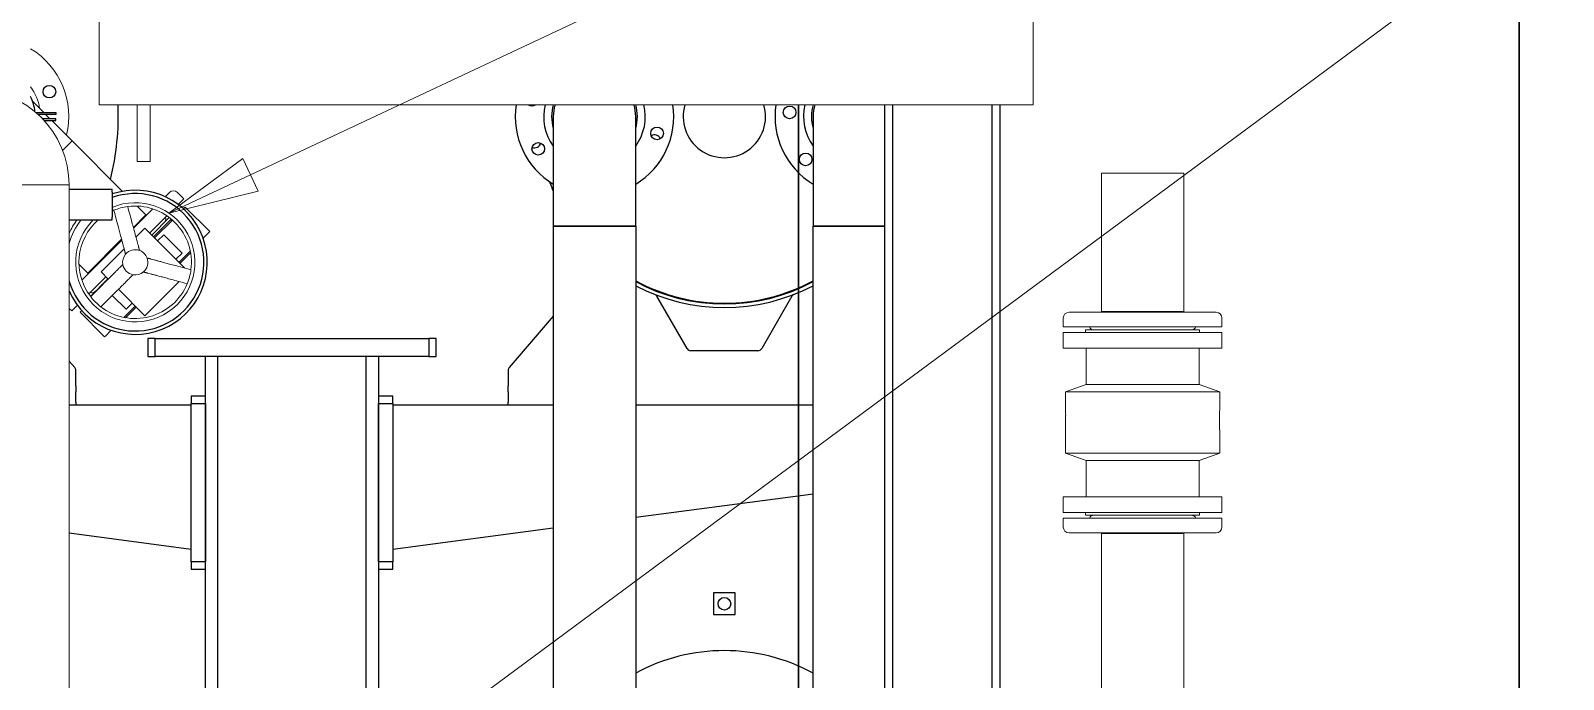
# Model space of a CAD drawing. Header units: millimetres. Extents: x 0 to 157650, y 0 to 89100.
# Drawn here: x 83263 to 89643, y 12257 to 14956 of the extents above; entities that cross this region are included whole.
import ezdxf

# ---------------------------------------------------------------- set-up
doc = ezdxf.new("R2010")
doc.units = ezdxf.units.MM
doc.header["$LTSCALE"] = 150
doc.layers.add('P_Biomass (BM)', color=150, linetype='Continuous', lineweight=18, true_color=0x007fff)
doc.layers.add('P_Hot Water (HW)', color=1, linetype='Continuous', lineweight=18, true_color=0xff0000)
doc.layers.add('Symbol', color=7, linetype='Continuous', lineweight=18)
doc.layers.add('Visible', color=7, linetype='Continuous', lineweight=25)

# ---------------------------------------------------------------- blocks, each defined once
blk = doc.blocks.new('Balloon35')
at = {"layer": 'Symbol'}
for p, q in [((561.181, 95.71), (597.24, 112.643)), ((560.969, 96.163), (558.918, 94.648)), ((561.394, 95.258), (560.969, 96.163)), ((561.181, 95.71), (558.918, 94.648)), ((558.918, 94.648), (561.394, 95.258))]:
    blk.add_line(p, q, dxfattribs=at)
at = {"layer": 'Symbol', "flags": 128}
blk.add_lwpolyline([(560.969, 96.163), (558.918, 94.648), (561.394, 95.258), (560.969, 96.163)], dxfattribs=at)
at = {"layer": 'Symbol'}
blk.add_solid([(560.969, 96.163), (558.918, 94.648), (561.394, 95.258), (560.969, 96.163)], dxfattribs=at)
blk = doc.blocks.new('Balloon36')
at = {"layer": 'Symbol'}
blk.add_line((560.776, 76.227), (597.618, 103.49), dxfattribs=at)

msp = doc.modelspace()

# ---------------------------------------------------------------- linework, layer by layer
at = {"layer": 'P_Biomass (BM)'}
for p, q in [((83547.2, 14648.1), (83547.2, 14991)), ((87435.2, 14648.1), (87435.2, 14991)), ((83271.1, 14661.5), (83317.1, 14615.5)), ((83547.2, 14648.1), (87435.2, 14648.1)), ((83706.2, 14648.1), (83706.2, 14412.3)), ((83760.2, 14648.1), (83760.2, 14412.3)), ((83435.1, 14497.5), (83395.9, 14458.3)), ((83395.9, 14458.3), (83435.1, 14497.5)), ((83645, 14287.6), (83435.1, 14497.5)), ((83706.2, 14412.3), (83760.2, 14412.3)), ((87719.7, 14363.5), (88062.6, 14363.5)), ((87719.7, 14363.5), (87719.7, 13784.5)), ((88062.6, 14363.5), (88062.6, 13784.5)), ((83840, 14282.9), (83822.3, 14265.3)), ((83900.5, 14256.4), (83873.9, 14282.9)), ((83900.5, 14256.4), (83877, 14233)), ((83742.7, 14189.9), (83690.1, 14137.3)), ((83690.1, 14137.3), (83742.7, 14189.9)), ((83771.6, 14214.5), (83691, 14133.9)), ((83742.7, 14189.9), (83706.3, 14226.3)), ((83744.9, 14187.8), (83742.7, 14189.9)), ((83829.8, 14185.8), (83758.3, 14114.3)), ((83839.7, 14178.7), (83766.8, 14105.8)), ((83847.9, 14172.1), (83774.2, 14098.4)), ((83852.5, 14168.1), (83778.5, 14094.1)), ((83849.5, 14165.2), (83845.3, 14169.4)), ((83902.8, 14218.5), (83899.1, 14214.8)), ((83906.1, 14221.7), (83902.8, 14218.5)), ((84007.9, 14119.9), (83906.1, 14221.7)), ((83700.8, 14097.1), (83738.2, 14134.4)), ((83904.7, 13968), (83738.2, 14134.4)), ((83791.2, 14081.4), (83816.7, 14106.9)), ((83893, 14030.5), (83816.7, 14106.9)), ((83980.6, 14092.6), (84004.7, 14116.7)), ((84004.7, 14116.7), (84007.9, 14119.9)), ((83642, 14084.9), (83475.6, 13918.6)), ((83641.1, 14088.3), (83500.3, 13947.5)), ((83500.3, 13947.5), (83641.1, 14088.3)), ((83555.7, 13952), (83651.9, 14048.1)), ((83880.3, 13992.3), (83927.3, 14039.3)), ((83500.3, 13947.5), (83463.9, 13983.8)), ((83893, 14030.5), (83867.6, 14005)), ((83884.5, 13988.1), (83928.6, 14032.1)), ((83502.4, 13945.3), (83500.3, 13947.5)), ((83575.9, 13931.9), (83504.4, 13860.4)), ((83584.4, 13923.4), (83511.5, 13850.5)), ((83555.7, 13952), (83585.4, 13922.3)), ((83880.8, 13912.2), (83738.2, 13769.6)), ((83424.9, 13867.9), (83422.9, 13865.8)), ((83659.7, 13797.2), (83602.4, 13854.4)), ((83627.9, 13879.9), (83738.2, 13769.6)), ((83433.8, 13789.7), (83422.9, 13800.6)), ((83457.2, 13813.2), (83433.8, 13789.7)), ((83471.7, 13787.3), (83468.5, 13784.1)), ((83570.3, 13682.3), (83468.5, 13784.1)), ((83475.4, 13791.1), (83471.7, 13787.3)), ((83650.9, 13762.9), (83697.9, 13809.9)), ((83658.1, 13761.6), (83702.1, 13805.6)), ((83685.1, 13822.6), (83659.7, 13797.2)), ((88197.2, 13784.5), (87585.2, 13784.5)), ((88062.6, 13787.5), (87719.7, 13787.5)), ((87719.7, 13784.5), (87719.7, 13787.5)), ((88062.6, 13784.5), (88062.6, 13787.5)), ((87561.2, 13723), (87561.2, 13760.5)), ((88221.2, 13723), (87561.2, 13723)), ((88221.2, 13723), (88221.2, 13760.5)), ((83570.3, 13682.3), (83573.5, 13685.5)), ((83573.5, 13685.5), (83597.6, 13709.6)), ((88221.2, 13700.5), (87561.2, 13700.5)), ((87561.2, 13634.5), (87561.2, 13700.5)), ((88128.2, 13711), (87654.2, 13711)), ((87654.2, 13700.5), (87654.2, 13711)), ((88128.2, 13700.5), (88128.2, 13711)), ((88221.2, 13634.5), (88221.2, 13700.5)), ((88221.2, 13634.5), (87561.2, 13634.5)), ((87655.7, 13484.1), (87655.7, 13634.5)), ((88126.7, 13484.1), (88126.7, 13634.5)), ((87655.7, 13484.1), (87570.2, 13453)), ((88126.7, 13484.1), (87655.7, 13484.1)), ((88126.7, 13484.1), (88212.2, 13453)), ((88212.2, 13453), (87570.2, 13453)), ((87570.2, 13385.5), (87570.2, 13453)), ((88212.2, 13385.5), (88212.2, 13453)), ((87570.3, 13355.5), (87571.6, 13355.5)), ((87570.3, 13355.5), (87570.3, 13295.5)), ((88210.8, 13355.5), (88212, 13355.5)), ((88212, 13295.5), (88212, 13355.5)), ((87570.2, 13295.5), (87570.3, 13295.5)), ((87570.2, 13198), (87570.2, 13295.5)), ((88212, 13295.5), (88212.2, 13295.5)), ((88212.2, 13198), (88212.2, 13295.5)), ((88212.2, 13198), (87570.2, 13198)), ((87655.7, 13166.9), (87570.2, 13198)), ((88126.7, 13166.9), (87655.7, 13166.9)), ((87655.7, 13016.5), (87655.7, 13166.9)), ((88126.7, 13166.9), (88212.2, 13198)), ((88126.7, 13016.5), (88126.7, 13166.9)), ((88221.2, 13016.5), (87561.2, 13016.5)), ((87561.2, 12950.5), (87561.2, 13016.5)), ((88221.2, 12950.5), (88221.2, 13016.5)), ((88221.2, 12950.5), (87561.2, 12950.5)), ((87561.2, 12928), (88221.2, 12928)), ((87561.2, 12928), (87561.2, 12890.5)), ((87654.2, 12950.5), (87654.2, 12940)), ((87654.2, 12940), (88128.2, 12940)), ((88128.2, 12950.5), (88128.2, 12940)), ((88221.2, 12928), (88221.2, 12890.5)), ((87585.2, 12866.5), (88197.2, 12866.5)), ((87719.7, 12866.5), (87719.7, 12863.5)), ((87719.7, 12866.5), (87719.7, 11825.5)), ((87719.7, 12863.5), (88062.6, 12863.5)), ((88062.6, 12866.5), (88062.6, 12863.5)), ((88062.6, 12866.5), (88062.6, 11825.5))]:
    msp.add_line(p, q, dxfattribs=at)
for centre, radius, start, end in [((83091.2, 14599), 330, 346.30177, 58.69823), ((83091.2, 14599), 211.5, 9.15834, 35.84166), ((83697.9, 13992.3), 248, 134.73263, 112.7583), ((83857, 14266), 24, 45, 135), ((83697.9, 13992.3), 286, 141.96576, 164.07899), ((83697.9, 13992.3), 300, 144.03256, 156.44542), ((83697.9, 13992.3), 234.1, 131.19055, 217.63862), ((83697.9, 13992.3), 234.1, 97.63862, 112.36138), ((83697.9, 13992.3), 234.1, 352.36138, 97.63862), ((83803.9, 14172.6), 21, 315, 19.62307), ((83697.9, 13992.3), 52.5, 70.1501, 139.8499), ((83697.9, 13992.3), 52.5, 19.8499, 70.1501), ((83697.9, 13992.3), 52.5, 139.8499, 190.1501), ((83697.9, 13992.3), 52.5, 190.1501, 259.8499), ((83697.9, 13992.3), 52.5, 310.1501, 19.8499), ((83697.9, 13992.3), 52.5, 259.8499, 310.1501), ((83697.9, 13992.3), 234.1, 337.63862, 352.36138), ((83517.6, 13886.3), 21, 250.37693, 315), ((83697.9, 13992.3), 234.1, 217.63862, 232.36138), ((83697.9, 13992.3), 234.1, 232.36138, 337.63862), ((87585.2, 13760.5), 24, 90, 180), ((88197.2, 13760.5), 24, 0, 90), ((87688.7, 13732), 21, 205.37693, 270), ((88093.7, 13732), 21, 270, 334.62307), ((87891.2, 13385.5), 321, 180, 185.36257), ((87891.2, 13385.5), 321, 354.63743, 0), ((87585.2, 12890.5), 24, 180, 270), ((87688.7, 12919), 21, 90, 154.62307), ((88093.7, 12919), 21, 25.37693, 90), ((88197.2, 12890.5), 24, 270, 0)]:
    msp.add_arc(centre, radius, start, end, dxfattribs=at)
for points in [[(83608.8, 14208.9), (83648.8, 14059.6), (83657.7, 14026.2)], [(83715.7, 14041.7), (83706.7, 14075.2), (83666.7, 14224.4)], [(83646.2, 13983.1), (83621.7, 13958.6), (83512.5, 13849.3)], [(83929.9, 13961.2), (83780.7, 14001.2), (83747.3, 14010.1)], [(83554.9, 13806.9), (83664.1, 13916.1), (83688.6, 13940.6)], [(83731.7, 13952.2), (83765.2, 13943.2), (83914.4, 13903.2)]]:
    msp.add_rational_spline(points, [1, 1.33078494524, 1], degree=2, dxfattribs=at)
at = {"layer": 'P_Hot Water (HW)'}
for p, q in [((83194.6, 14314), (83422.9, 14314)), ((83422.9, 14314), (83194.6, 14314)), ((83422.9, 14314), (83422.9, 9204.6))]:
    msp.add_line(p, q, dxfattribs=at)
msp.add_arc((83023.7, 14314), 399.1, 0, 90, dxfattribs=at)
at = {"layer": 'Visible', "color": 9, "true_color": 0xc0c0c0}
for p, q in [((89458.7, 11387.5), (89458.7, 15430)), ((89458.7, 15430), (89458.7, 11387.5)), ((86458.7, 14648.1), (86458.7, 10704.6)), ((86458.7, 10704.6), (86458.7, 14648.1)), ((85438.2, 14599), (85438.2, 14143)), ((85781.1, 14143), (85781.1, 14599)), ((86519.7, 14599), (86519.7, 14143)), ((85781.1, 14143), (85438.2, 14143)), ((85438.2, 14143), (85781.1, 14143)), ((85438.2, 14143), (85438.2, 12055)), ((85781.1, 14143), (85781.1, 12055)), ((86519.7, 14143), (86818.7, 14143)), ((86818.7, 14143), (86519.7, 14143)), ((86519.7, 12055), (86519.7, 14143)), ((85995.2, 13633), (85869.3, 13851.1)), ((86431.5, 13851.1), (86305.6, 13633)), ((85438.2, 13768.1), (85254.8, 13554.1)), ((83780.4, 13675), (83750.4, 13675)), ((83750.4, 13675), (83750.4, 13600)), ((83780.4, 13600), (83780.4, 13675)), ((83780.4, 13675), (84920.4, 13675)), ((84950.4, 13675), (84920.4, 13675)), ((84920.4, 13675), (84920.4, 13600)), ((84950.4, 13600), (84950.4, 13675)), ((83750.4, 13600), (83780.4, 13600)), ((84920.4, 13600), (83780.4, 13600)), ((83990.4, 11137.4), (83990.4, 13600)), ((84041.4, 10041.1), (84041.4, 13600)), ((84659.4, 10142.2), (84659.4, 13600)), ((84710.4, 13600), (84710.4, 10191.4)), ((84920.4, 13600), (84950.4, 13600)), ((86290, 13624), (86010.8, 13624)), ((83446.1, 13554.1), (83422.9, 13581.2)), ((83450.4, 13478.4), (83450.4, 13542.4)), ((85250.4, 13542.4), (85250.4, 13478.4)), ((83450.4, 13478.4), (83450.4, 13453)), ((85250.4, 13453), (85250.4, 13478.4)), ((83422.9, 13399), (83930.4, 13399)), ((83450.4, 13409.6), (83450.4, 13453)), ((83450.4, 13409.6), (83450.4, 13399)), ((83930.4, 13435), (83930.4, 13405)), ((83990.4, 13435), (83930.4, 13435)), ((83930.4, 13405), (83990.4, 13405)), ((83930.4, 12745), (83930.4, 13405)), ((83990.4, 13405), (83990.4, 12745)), ((84770.4, 13435), (84710.4, 13435)), ((84710.4, 13405), (84770.4, 13405)), ((84710.4, 12745), (84710.4, 13405)), ((84770.4, 13405), (84770.4, 13435)), ((84770.4, 13405), (84770.4, 12745)), ((84770.4, 13399), (85438.2, 13399)), ((85250.4, 13453), (85250.4, 13409.6)), ((85250.4, 13399), (85250.4, 13409.6)), ((85781.1, 13399), (86519.7, 13399)), ((85781.1, 12932), (86519.7, 13029.2)), ((83422.9, 12865.8), (83930.4, 12799)), ((84770.4, 12799), (85438.2, 12886.9)), ((83930.4, 12745), (83930.4, 12715)), ((83990.4, 12745), (83930.4, 12745)), ((83930.4, 12715), (83990.4, 12715)), ((84770.4, 12745), (84710.4, 12745)), ((84710.4, 12715), (84770.4, 12715)), ((84770.4, 12715), (84770.4, 12745)), ((86195.4, 12616), (86105.4, 12616)), ((86105.4, 12616), (86105.4, 12526)), ((86195.4, 12526), (86195.4, 12616)), ((86105.4, 12526), (86195.4, 12526))]:
    msp.add_line(p, q, dxfattribs=at)
at = {"layer": 'Visible'}
for p, q in [((83285.3, 14615.5), (83367.2, 14615.5)), ((83367.2, 14615.5), (83367.2, 14608)), ((86818.7, 10954), (86818.7, 14648.1)), ((86851.7, 10954), (86851.7, 14648.1)), ((87265.7, 10825), (87265.7, 14648.1)), ((87298.7, 10825), (87298.7, 14648.1)), ((83367.2, 14608), (83293.7, 14608)), ((83367.2, 14590), (83312.1, 14590)), ((83319.1, 14582.5), (83367.2, 14582.5)), ((83324.6, 14608), (83342.6, 14590)), ((83350.1, 14582.5), (83435.1, 14497.5)), ((83367.2, 14582.5), (83367.2, 14590)), ((83422.9, 14296), (83601.9, 14296)), ((83601.9, 14284), (83601.9, 14296)), ((83601.9, 14284), (83601.9, 14180.5)), ((83422.9, 14168.5), (83601.9, 14168.5)), ((83601.9, 14168.5), (83601.9, 14180.5))]:
    msp.add_line(p, q, dxfattribs=at)
msp.add_circle((83340.6, 14702.3), 26.2, dxfattribs=at)
at = {"layer": 'Visible', "color": 9, "true_color": 0xc0c0c0}
for centre, radius in [((86421.7, 14616), 26.2), ((85870.3, 14528.6), 26.3), ((85375.6, 14464.5), 26.2), ((86488.6, 14420.5), 26.2), ((86150.4, 12571), 26.2)]:
    msp.add_circle(centre, radius, dxfattribs=at)
at = {"layer": 'Visible'}
for centre, radius, start, end in [((83091.2, 14599), 190.5, 6.18773, 25.84193), ((83697.9, 13992.3), 300, 203.55458, 108.65237), ((83697.9, 13992.3), 286, 195.92101, 109.60368), ((83697.9, 13992.3), 234.1, 112.36138, 114.19122)]:
    msp.add_arc(centre, radius, start, end, dxfattribs=at)
at = {"layer": 'Visible', "color": 9, "true_color": 0xc0c0c0}
for centre, radius, start, end in [((82550.4, 14599), 1077, 345.94552, 2.61033), ((85609.7, 14599), 330, 171.45209, 238.69823), ((85349, 14669.4), 26.2, 234.49793, 305.50207), ((85609.7, 14599), 211.5, 166.59016, 215.84166), ((85609.7, 14599), 178.5, 164.05051, 196.15671), ((85609.7, 14599), 171.4, 163.37603, 180), ((85609.7, 14599), 171.4, 163.37603, 180), ((85609.7, 14599), 171.4, 0, 16.62397), ((85609.7, 14599), 171.4, 0, 16.62397), ((85609.7, 14599), 330, 301.30177, 8.54791), ((85609.7, 14599), 211.5, 324.15834, 13.40984), ((85609.7, 14599), 178.5, 343.84329, 15.94949), ((86150.4, 14599), 171.4, 163.37603, 16.62397), ((86691.2, 14599), 330, 171.45209, 238.69823), ((86691.2, 14599), 211.5, 166.59016, 215.84166), ((86691.2, 14599), 178.5, 164.05051, 196.15671), ((86691.2, 14599), 171.4, 163.37603, 180), ((86691.2, 14599), 171.4, 163.37603, 180), ((85360.2, 14495.7), 27, 247.87281, 344.50878), ((86150.4, 14599), 777, 188.05328, 188.7764), ((85859.1, 14495.7), 27, 22.87281, 119.50878), ((86150.4, 14599), 777, 200.47467, 203.56569), ((86150.4, 14599), 777, 241.62179, 298.37821), ((86150.4, 14599), 780, 241.74077, 298.25923), ((86150.4, 14599), 780, 241.74077, 298.25923), ((86150.4, 14599), 795, 242.3203, 297.6797), ((85853.7, 13842.1), 18, 30, 68.59687), ((86447.1, 13842.1), 18, 111.40313, 150), ((86010.8, 13642), 18, 210, 270), ((86290, 13642), 18, 270, 330), ((83432.4, 13542.4), 18, 0, 40.60129), ((85268.4, 13542.4), 18, 139.39871, 180), ((86150.4, 11599), 777, 61.62179, 118.37821)]:
    msp.add_arc(centre, radius, start, end, dxfattribs=at)

# ---------------------------------------------------------------- block references
at = {"layer": 'Symbol', "xscale": 150, "yscale": 150, "zscale": 150}
for name in ['Balloon35', 'Balloon36']:
    msp.add_blockref(name, (0, 0), dxfattribs=at)

doc.saveas('drawing.dxf')
